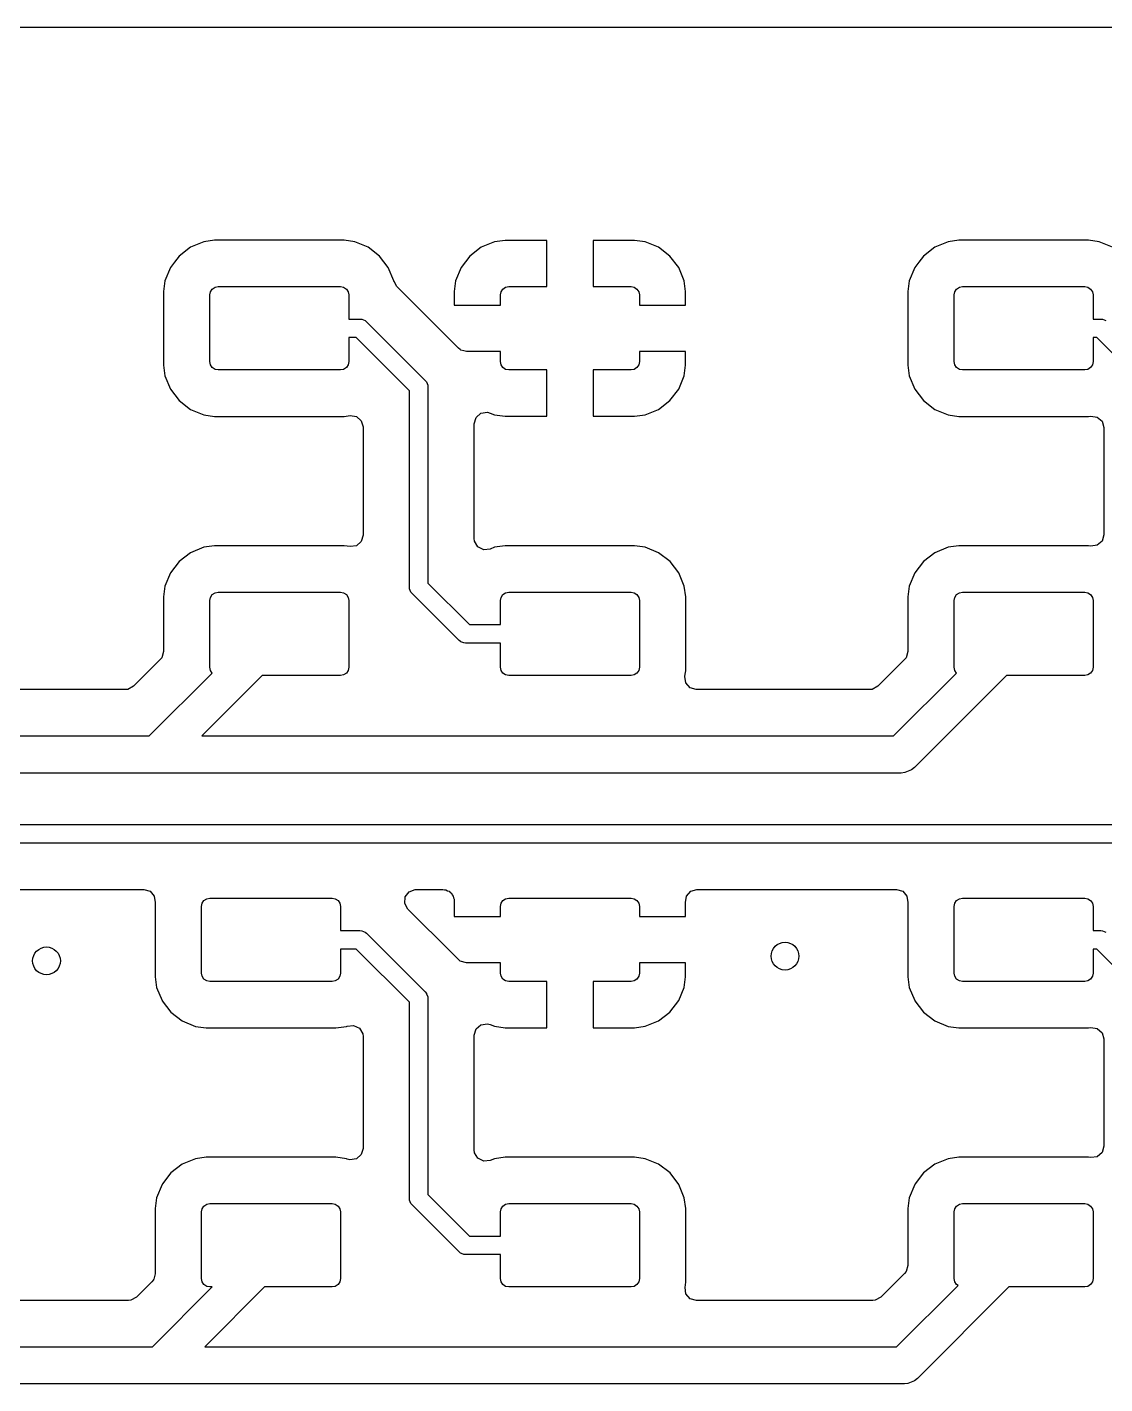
# Model space of a CAD drawing. Header units: millimetres. Extents: x 69 to 174, y -160 to -92.
# Drawn here: x 84.61 to 96.25, y -106.68 to -92.03 of the extents above; entities that cross this region are included whole.
import ezdxf

# ---------------------------------------------------------------- set-up
doc = ezdxf.new("R2010")
doc.units = ezdxf.units.MM
doc.layers.add('Front', color=13, linetype='CONTINUOUS', true_color=0xc83434)

msp = doc.modelspace()

# ---------------------------------------------------------------- linework, layer by layer
at = {"layer": 'Front', "linetype": 'CONTINUOUS'}
for p, q in [((70.235092, -92.0289), (172.534908, -92.0289)), ((86.518848, -94.346699), (86.375205, -94.406198)), ((86.518857, -94.346696), (86.518848, -94.346699)), ((86.634296, -94.3315), (86.518857, -94.346696)), ((88.031701, -94.3315), (86.634296, -94.3315)), ((88.147149, -94.346698), (88.031701, -94.3315)), ((88.147151, -94.346699), (88.147149, -94.346698)), ((88.290794, -94.406198), (88.147151, -94.346699)), ((89.656975, -94.347187), (89.513458, -94.406633)), ((89.65698, -94.347185), (89.656975, -94.347187)), ((89.772329, -94.332), (89.65698, -94.347185)), ((90.221, -94.332), (89.772329, -94.332)), ((90.221, -94.832), (90.221, -94.332)), ((91.169671, -94.332), (90.721, -94.332)), ((90.721, -94.332), (90.721, -94.832)), ((91.285019, -94.347185), (91.169671, -94.332)), ((91.285024, -94.347187), (91.285019, -94.347185)), ((91.428541, -94.406633), (91.285024, -94.347187)), ((94.556848, -94.346699), (94.413205, -94.406198)), ((94.556857, -94.346696), (94.556848, -94.346699)), ((94.672296, -94.3315), (94.556857, -94.346696)), ((96.069701, -94.3315), (94.672296, -94.3315)), ((96.185149, -94.346698), (96.069701, -94.3315)), ((96.185151, -94.346699), (96.185149, -94.346698)), ((96.328794, -94.406198), (96.185151, -94.346699)), ((86.251851, -94.500851), (86.200046, -94.568365)), ((86.375202, -94.4062), (86.251851, -94.500851)), ((86.375205, -94.406198), (86.375202, -94.406199)), ((86.375202, -94.406199), (86.375202, -94.4062)), ((88.290798, -94.4062), (88.290794, -94.406198)), ((88.414149, -94.500851), (88.290798, -94.4062)), ((88.5088, -94.624202), (88.414149, -94.500851)), ((89.390207, -94.501207), (89.295633, -94.624457)), ((89.513457, -94.406633), (89.390207, -94.501207)), ((89.513458, -94.406633), (89.513457, -94.406633)), ((91.551792, -94.501207), (91.428541, -94.406633)), ((91.646366, -94.624457), (91.551792, -94.501207)), ((94.289851, -94.500851), (94.238046, -94.568365)), ((94.413202, -94.4062), (94.289851, -94.500851)), ((94.413205, -94.406198), (94.413202, -94.406199)), ((94.413202, -94.406199), (94.413202, -94.4062)), ((86.157198, -94.624205), (86.097699, -94.767848)), ((86.200046, -94.568365), (86.157198, -94.624205)), ((88.568301, -94.767849), (88.5088, -94.624202)), ((89.295633, -94.624458), (89.236187, -94.767975)), ((89.295633, -94.624457), (89.295633, -94.624458)), ((91.646366, -94.624458), (91.646366, -94.624457)), ((91.705812, -94.767975), (91.646366, -94.624458)), ((94.195198, -94.624205), (94.135699, -94.767848)), ((94.238046, -94.568365), (94.195198, -94.624205)), ((86.097698, -94.76785), (86.0825, -94.883298)), ((86.097699, -94.767848), (86.097698, -94.76785)), ((88.568301, -94.76785), (88.568301, -94.767849)), ((88.570406, -94.775705), (88.568301, -94.76785)), ((88.571746, -94.775345), (88.570406, -94.775705)), ((88.602564, -94.831783), (88.571746, -94.775345)), ((89.236185, -94.76798), (89.221, -94.883329)), ((89.236187, -94.767975), (89.236185, -94.76798)), ((91.705814, -94.76798), (91.705812, -94.767975)), ((91.721, -94.883329), (91.705814, -94.76798)), ((94.135698, -94.76785), (94.1205, -94.883298)), ((94.135699, -94.767848), (94.135698, -94.76785)), ((86.0825, -94.883298), (86.0825, -95.680703)), ((86.583, -94.922), (86.589851, -94.887558)), ((86.583, -95.642), (86.583, -94.922)), ((86.589851, -94.887558), (86.60936, -94.85836)), ((86.60936, -94.85836), (86.638558, -94.838851)), ((86.638558, -94.838851), (86.673, -94.832)), ((86.673, -94.832), (87.993, -94.832)), ((87.993, -94.832), (88.027442, -94.838851)), ((88.027442, -94.838851), (88.05664, -94.85836)), ((88.05664, -94.85836), (88.076149, -94.887558)), ((88.076149, -94.887558), (88.083, -94.922)), ((88.083, -94.922), (88.083, -95.182)), ((88.65411, -94.883329), (88.602564, -94.831783)), ((88.691133, -94.920352), (88.65411, -94.883329)), ((88.691135, -94.920355), (88.691133, -94.920352)), ((89.206258, -95.435478), (88.691135, -94.920355)), ((89.221, -94.883329), (89.221, -95.032)), ((89.721, -94.922), (89.727851, -94.887558)), ((89.721, -95.032), (89.721, -94.922)), ((89.727851, -94.887558), (89.74736, -94.85836)), ((89.74736, -94.85836), (89.776558, -94.838851)), ((89.776558, -94.838851), (89.811, -94.832)), ((89.811, -94.832), (90.221, -94.832)), ((90.721, -94.832), (91.131, -94.832)), ((91.131, -94.832), (91.165442, -94.838851)), ((91.165442, -94.838851), (91.19464, -94.85836)), ((91.19464, -94.85836), (91.214149, -94.887558)), ((91.214149, -94.887558), (91.221, -94.922)), ((91.221, -94.922), (91.221, -95.032)), ((91.721, -95.032), (91.721, -94.883329)), ((94.1205, -94.883298), (94.1205, -95.680703)), ((94.621, -94.922), (94.627851, -94.887558)), ((94.621, -95.642), (94.621, -94.922)), ((94.627851, -94.887558), (94.64736, -94.85836)), ((94.64736, -94.85836), (94.676558, -94.838851)), ((94.676558, -94.838851), (94.711, -94.832)), ((94.711, -94.832), (96.031, -94.832)), ((96.031, -94.832), (96.065442, -94.838851)), ((96.065442, -94.838851), (96.09464, -94.85836)), ((96.09464, -94.85836), (96.114149, -94.887558)), ((96.114149, -94.887558), (96.121, -94.922)), ((96.121, -94.922), (96.121, -95.182)), ((89.221, -95.032), (89.721, -95.032)), ((91.221, -95.032), (91.721, -95.032)), ((88.083, -95.182), (88.203545, -95.182)), ((88.203545, -95.182), (88.223054, -95.183921)), ((88.223054, -95.183921), (88.259102, -95.198853)), ((88.259102, -95.198853), (88.274256, -95.211289)), ((88.274256, -95.211289), (88.908255, -95.845289)), ((96.121, -95.182), (96.203545, -95.182)), ((96.203545, -95.182), (96.223054, -95.183921)), ((96.223054, -95.183921), (96.259102, -95.198853)), ((88.162123, -95.382), (88.083, -95.382)), ((88.083, -95.382), (88.083, -95.642)), ((88.737545, -95.957421), (88.162123, -95.382)), ((96.162123, -95.382), (96.121, -95.382)), ((96.121, -95.382), (96.121, -95.642)), ((96.737545, -95.957421), (96.162123, -95.382)), ((89.206261, -95.43548), (89.206258, -95.435478)), ((89.266467, -95.495686), (89.206261, -95.43548)), ((89.287104, -95.512315), (89.266467, -95.495686)), ((89.289699, -95.513077), (89.287104, -95.512315)), ((89.294717, -95.516833), (89.289699, -95.513077)), ((89.324706, -95.523356), (89.294717, -95.516833)), ((89.354143, -95.532), (89.324706, -95.523356)), ((89.721, -95.532), (89.354143, -95.532)), ((89.721, -95.642), (89.721, -95.532)), ((91.721, -95.532), (91.221, -95.532)), ((91.221, -95.532), (91.221, -95.642)), ((91.721, -95.68067), (91.721, -95.532)), ((86.0825, -95.680703), (86.097696, -95.796142)), ((86.589851, -95.676442), (86.583, -95.642)), ((86.60936, -95.70564), (86.589851, -95.676442)), ((88.076149, -95.676442), (88.05664, -95.70564)), ((88.083, -95.642), (88.076149, -95.676442)), ((89.727851, -95.676442), (89.721, -95.642)), ((89.74736, -95.70564), (89.727851, -95.676442)), ((91.214149, -95.676442), (91.19464, -95.70564)), ((91.221, -95.642), (91.214149, -95.676442)), ((91.705814, -95.796019), (91.721, -95.68067)), ((94.1205, -95.680703), (94.135696, -95.796142)), ((94.627851, -95.676442), (94.621, -95.642)), ((94.64736, -95.70564), (94.627851, -95.676442)), ((96.114149, -95.676442), (96.09464, -95.70564)), ((96.121, -95.642), (96.114149, -95.676442)), ((86.097696, -95.796142), (86.097699, -95.796151)), ((86.097699, -95.796151), (86.157093, -95.939541)), ((86.638558, -95.725149), (86.60936, -95.70564)), ((86.673, -95.732), (86.638558, -95.725149)), ((87.993, -95.732), (86.673, -95.732)), ((88.027442, -95.725149), (87.993, -95.732)), ((88.05664, -95.70564), (88.027442, -95.725149)), ((89.776558, -95.725149), (89.74736, -95.70564)), ((89.811, -95.732), (89.776558, -95.725149)), ((90.221, -95.732), (89.811, -95.732)), ((90.221, -96.232), (90.221, -95.732)), ((91.131, -95.732), (90.721, -95.732)), ((90.721, -95.732), (90.721, -96.232)), ((91.165442, -95.725149), (91.131, -95.732)), ((91.19464, -95.70564), (91.165442, -95.725149)), ((91.646366, -95.939541), (91.705812, -95.796024)), ((91.705812, -95.796024), (91.705814, -95.796019)), ((94.135696, -95.796142), (94.135699, -95.796151)), ((94.135699, -95.796151), (94.195093, -95.939541)), ((94.676558, -95.725149), (94.64736, -95.70564)), ((94.711, -95.732), (94.676558, -95.725149)), ((96.031, -95.732), (94.711, -95.732)), ((96.065442, -95.725149), (96.031, -95.732)), ((96.09464, -95.70564), (96.065442, -95.725149)), ((86.157093, -95.939541), (86.1572, -95.939798)), ((86.1572, -95.939798), (86.251851, -96.063149)), ((88.737545, -98.075), (88.737545, -95.957421)), ((88.908255, -95.845289), (88.920692, -95.860442)), ((88.920692, -95.860442), (88.920692, -95.860443)), ((88.920692, -95.860443), (88.935624, -95.896491)), ((88.935624, -95.896491), (88.937545, -95.916)), ((88.937545, -95.916), (88.937545, -98.033578)), ((91.551792, -96.062792), (91.646366, -95.939542)), ((91.646366, -95.939542), (91.646366, -95.939541)), ((94.195093, -95.939541), (94.1952, -95.939798)), ((94.1952, -95.939798), (94.289851, -96.063149)), ((86.251851, -96.063149), (86.375202, -96.1578)), ((91.428542, -96.157366), (91.551792, -96.062792)), ((94.289851, -96.063149), (94.413202, -96.1578)), ((86.375202, -96.1578), (86.518849, -96.217301)), ((86.518849, -96.217301), (86.634299, -96.2325)), ((86.634299, -96.2325), (88.0317, -96.232499)), ((88.0317, -96.232499), (88.096861, -96.223921)), ((88.096861, -96.223921), (88.165896, -96.234687)), ((88.165896, -96.234687), (88.218151, -96.281067)), ((89.438045, -96.311707), (89.45773, -96.244668)), ((89.45773, -96.244668), (89.510534, -96.198913)), ((89.510534, -96.198913), (89.579692, -96.188969)), ((89.579692, -96.188969), (89.609498, -96.197146)), ((89.609498, -96.197146), (89.656979, -96.216813)), ((89.656979, -96.216813), (89.65698, -96.216814)), ((89.65698, -96.216814), (89.772329, -96.232)), ((89.772329, -96.232), (90.221, -96.232)), ((90.721, -96.232), (91.169671, -96.232)), ((91.169671, -96.232), (91.285019, -96.216814)), ((91.285019, -96.216814), (91.285024, -96.216812)), ((91.285024, -96.216812), (91.428541, -96.157366)), ((91.428541, -96.157366), (91.428542, -96.157366)), ((94.413202, -96.1578), (94.556849, -96.217301)), ((94.556849, -96.217301), (94.672299, -96.2325)), ((94.672299, -96.2325), (96.0697, -96.232499)), ((96.0697, -96.232499), (96.096861, -96.228923)), ((96.096861, -96.228923), (96.165894, -96.239688)), ((96.165894, -96.239688), (96.21815, -96.286067)), ((88.218151, -96.281067), (88.237045, -96.34686)), ((88.237045, -96.34686), (88.237045, -97.517139)), ((89.438045, -97.551751), (89.438045, -96.311707)), ((96.21815, -96.286067), (96.237045, -96.351862)), ((96.237045, -96.351862), (96.237045, -97.512136)), ((88.21736, -97.584178), (88.164556, -97.629933)), ((88.237045, -97.517139), (88.21736, -97.584178)), ((89.441896, -97.582416), (89.438045, -97.551751)), ((89.477548, -97.642505), (89.441896, -97.582416)), ((96.21736, -97.579175), (96.164556, -97.62493)), ((96.237045, -97.512136), (96.21736, -97.579175)), ((86.375202, -97.7062), (86.251851, -97.800851)), ((86.375205, -97.706198), (86.375202, -97.706199)), ((86.375202, -97.706199), (86.375202, -97.7062)), ((86.518848, -97.646699), (86.375205, -97.706198)), ((86.518857, -97.646696), (86.518848, -97.646699)), ((86.634296, -97.6315), (86.518857, -97.646696)), ((88.031701, -97.6315), (86.634296, -97.6315)), ((88.09686, -97.640078), (88.031701, -97.6315)), ((88.164556, -97.629933), (88.09686, -97.640078)), ((89.540027, -97.673781), (89.477548, -97.642505)), ((89.609496, -97.666313), (89.540027, -97.673781)), ((89.656849, -97.646699), (89.609496, -97.666313)), ((89.656857, -97.646696), (89.656849, -97.646699)), ((89.772296, -97.6315), (89.656857, -97.646696)), ((91.169701, -97.6315), (89.772296, -97.6315)), ((91.285149, -97.646698), (91.169701, -97.6315)), ((91.285151, -97.646699), (91.285149, -97.646698)), ((91.428794, -97.706198), (91.285151, -97.646699)), ((91.428798, -97.7062), (91.428794, -97.706198)), ((91.552149, -97.800851), (91.428798, -97.7062)), ((94.413202, -97.7062), (94.289851, -97.800851)), ((94.413205, -97.706198), (94.413202, -97.706199)), ((94.413202, -97.706199), (94.413202, -97.7062)), ((94.556848, -97.646699), (94.413205, -97.706198)), ((94.556857, -97.646696), (94.556848, -97.646699)), ((94.672296, -97.6315), (94.556857, -97.646696)), ((96.069704, -97.6315), (94.672296, -97.6315)), ((96.096862, -97.635075), (96.069704, -97.6315)), ((96.164556, -97.62493), (96.096862, -97.635075)), ((86.204099, -97.863083), (86.157198, -97.924205)), ((86.251851, -97.800851), (86.204099, -97.863083)), ((91.6468, -97.924202), (91.552149, -97.800851)), ((94.242099, -97.863083), (94.195198, -97.924205)), ((94.289851, -97.800851), (94.242099, -97.863083)), ((86.157198, -97.924205), (86.097699, -98.067848)), ((91.706301, -98.067849), (91.6468, -97.924202)), ((94.195198, -97.924205), (94.135699, -98.067848)), ((86.097698, -98.06785), (86.0825, -98.183298)), ((86.097699, -98.067848), (86.097698, -98.06785)), ((86.589851, -98.187558), (86.60936, -98.15836)), ((86.60936, -98.15836), (86.638558, -98.138851)), ((86.638558, -98.138851), (86.673, -98.132)), ((86.673, -98.132), (87.993, -98.132)), ((87.993, -98.132), (88.027442, -98.138851)), ((88.027442, -98.138851), (88.05664, -98.15836)), ((88.05664, -98.15836), (88.076149, -98.187558)), ((88.739466, -98.094509), (88.737545, -98.075)), ((88.754398, -98.130557), (88.739466, -98.094509)), ((88.766834, -98.145711), (88.754398, -98.130557)), ((89.273834, -98.65271), (88.766834, -98.145711)), ((88.937545, -98.033578), (89.385966, -98.482)), ((89.727851, -98.187558), (89.74736, -98.15836)), ((89.74736, -98.15836), (89.776558, -98.138851)), ((89.776558, -98.138851), (89.811, -98.132)), ((89.811, -98.132), (91.131, -98.132)), ((91.131, -98.132), (91.165442, -98.138851)), ((91.165442, -98.138851), (91.19464, -98.15836)), ((91.19464, -98.15836), (91.214149, -98.187558)), ((91.706301, -98.06785), (91.706301, -98.067849)), ((91.706303, -98.067857), (91.706301, -98.06785)), ((91.721499, -98.183296), (91.706303, -98.067857)), ((94.135698, -98.06785), (94.1205, -98.183298)), ((94.135699, -98.067848), (94.135698, -98.06785)), ((94.627851, -98.187558), (94.64736, -98.15836)), ((94.64736, -98.15836), (94.676558, -98.138851)), ((94.676558, -98.138851), (94.711, -98.132)), ((94.711, -98.132), (96.031, -98.132)), ((96.031, -98.132), (96.065442, -98.138851)), ((96.065442, -98.138851), (96.09464, -98.15836)), ((96.09464, -98.15836), (96.114149, -98.187558)), ((86.0825, -98.183298), (86.0825, -98.772025)), ((86.583, -98.222), (86.589851, -98.187558)), ((86.583, -98.942), (86.583, -98.222)), ((88.076149, -98.187558), (88.083, -98.222)), ((88.083, -98.222), (88.083, -98.942)), ((89.721, -98.222), (89.727851, -98.187558)), ((89.721, -98.482), (89.721, -98.222)), ((91.214149, -98.187558), (91.221, -98.222)), ((91.221, -98.222), (91.221, -98.942)), ((91.721499, -98.183298), (91.721499, -98.183296)), ((91.721499, -98.1833), (91.721499, -98.183298)), ((91.7215, -98.980701), (91.721499, -98.1833)), ((94.1205, -98.183298), (94.1205, -98.772025)), ((94.621, -98.222), (94.627851, -98.187558)), ((94.621, -98.942), (94.621, -98.222)), ((96.114149, -98.187558), (96.121, -98.222)), ((96.121, -98.222), (96.121, -98.942)), ((89.385966, -98.482), (89.721, -98.482)), ((89.288987, -98.665147), (89.273834, -98.65271)), ((89.293082, -98.666843), (89.288987, -98.665147)), ((89.325036, -98.680079), (89.293082, -98.666843)), ((89.344545, -98.682), (89.325036, -98.680079)), ((89.721, -98.682), (89.344545, -98.682)), ((89.721, -98.942), (89.721, -98.682)), ((86.046181, -98.859706), (85.757907, -99.147981)), ((86.062815, -98.839064), (86.046181, -98.859706)), ((86.0825, -98.772025), (86.062815, -98.839064)), ((94.084181, -98.859706), (93.795907, -99.147981)), ((94.100815, -98.839064), (94.084181, -98.859706)), ((94.1205, -98.772025), (94.100815, -98.839064)), ((85.928903, -99.6848), (86.60884, -99.004862)), ((87.147388, -99.032), (86.494587, -99.6848)), ((86.589851, -98.976442), (86.583, -98.942)), ((86.60884, -99.004862), (86.589851, -98.976442)), ((87.993, -99.032), (87.147388, -99.032)), ((88.027442, -99.025149), (87.993, -99.032)), ((88.05664, -99.00564), (88.027442, -99.025149)), ((88.076149, -98.976442), (88.05664, -99.00564)), ((88.083, -98.942), (88.076149, -98.976442)), ((89.727851, -98.976442), (89.721, -98.942)), ((89.74736, -99.00564), (89.727851, -98.976442)), ((89.776558, -99.025149), (89.74736, -99.00564)), ((89.811, -99.032), (89.776558, -99.025149)), ((91.131, -99.032), (89.811, -99.032)), ((91.165442, -99.025149), (91.131, -99.032)), ((91.19464, -99.00564), (91.165442, -99.025149)), ((91.214149, -98.976442), (91.19464, -99.00564)), ((91.221, -98.942), (91.214149, -98.976442)), ((91.713152, -99.044116), (91.71686, -99.015945)), ((91.723297, -99.111811), (91.713152, -99.044116)), ((91.71686, -99.015945), (91.7215, -98.980701)), ((93.966903, -99.6848), (94.64684, -99.004862)), ((95.185388, -99.032), (94.191166, -100.026221)), ((94.627851, -98.976442), (94.621, -98.942)), ((94.64684, -99.004862), (94.627851, -98.976442)), ((96.031, -99.032), (95.185388, -99.032)), ((96.065442, -99.025149), (96.031, -99.032)), ((96.09464, -99.00564), (96.065442, -99.025149)), ((96.114149, -98.976442), (96.09464, -99.00564)), ((96.121, -98.942), (96.114149, -98.976442)), ((85.670226, -99.1843), (83.798091, -99.1843)), ((85.696584, -99.181466), (85.670226, -99.1843)), ((85.757907, -99.147981), (85.696584, -99.181466)), ((91.769052, -99.164615), (91.723297, -99.111811)), ((91.836091, -99.1843), (91.769052, -99.164615)), ((93.708226, -99.1843), (91.836091, -99.1843)), ((93.734584, -99.181466), (93.708226, -99.1843)), ((93.795907, -99.147981), (93.734584, -99.181466)), ((82.837966, -99.6848), (85.928903, -99.6848)), ((86.494587, -99.6848), (93.966903, -99.6848)), ((94.088763, -100.080957), (94.049745, -100.0848)), ((94.160859, -100.051094), (94.088763, -100.080957)), ((94.191166, -100.026221), (94.160859, -100.051094)), ((86.011745, -100.0848), (78.068945, -100.0848)), ((94.049745, -100.0848), (86.011745, -100.0848)), ((77.560945, -100.642), (98.753923, -100.642)), ((98.795345, -100.842), (77.602367, -100.842)), ((83.715328, -101.3425), (85.870168, -101.3425)), ((85.870168, -101.3425), (85.937207, -101.362185)), ((85.937207, -101.362185), (85.982962, -101.414989)), ((88.69246, -101.423166), (88.734332, -101.367233)), ((88.734332, -101.367233), (88.799796, -101.342816)), ((88.799796, -101.342816), (88.808642, -101.3425)), ((88.808642, -101.3425), (89.098672, -101.3425)), ((89.098672, -101.3425), (89.115081, -101.347318)), ((89.115081, -101.347318), (89.132183, -101.347114)), ((89.132183, -101.347114), (89.147911, -101.356958)), ((89.147911, -101.356958), (89.165711, -101.362185)), ((89.165711, -101.362185), (89.176908, -101.375107)), ((89.176908, -101.375107), (89.191408, -101.384183)), ((89.191408, -101.384183), (89.199317, -101.400968)), ((89.199317, -101.400968), (89.211466, -101.414989)), ((91.731157, -101.413645), (91.77754, -101.361391)), ((91.77754, -101.361391), (91.843328, -101.3425)), ((91.843328, -101.3425), (93.998168, -101.3425)), ((93.998168, -101.3425), (94.065207, -101.362185)), ((94.065207, -101.362185), (94.110962, -101.414989)), ((85.982962, -101.414989), (85.993108, -101.48268)), ((85.993108, -101.48268), (85.9925, -101.487299)), ((85.9925, -101.487299), (85.9925, -102.284703)), ((86.493, -101.526), (86.499851, -101.491558)), ((86.493, -102.246), (86.493, -101.526)), ((86.499851, -101.491558), (86.51936, -101.46236)), ((86.51936, -101.46236), (86.548558, -101.442851)), ((86.548558, -101.442851), (86.583, -101.436)), ((86.583, -101.436), (87.903, -101.436)), ((87.903, -101.436), (87.937442, -101.442851)), ((87.937442, -101.442851), (87.96664, -101.46236)), ((87.96664, -101.46236), (87.986149, -101.491558)), ((87.986149, -101.491558), (87.993, -101.526)), ((87.993, -101.526), (87.993, -101.786)), ((88.687476, -101.492858), (88.69246, -101.423166)), ((88.720961, -101.554181), (88.687476, -101.492858)), ((89.211466, -101.414989), (89.214051, -101.432238)), ((89.214051, -101.432238), (89.22119, -101.447388)), ((89.221612, -101.482679), (89.221, -101.487329)), ((89.221, -101.487329), (89.221, -101.636)), ((89.22119, -101.447388), (89.221612, -101.482679)), ((89.721, -101.526), (89.727851, -101.491558)), ((89.721, -101.636), (89.721, -101.526)), ((89.727851, -101.491558), (89.74736, -101.46236)), ((89.74736, -101.46236), (89.776558, -101.442851)), ((89.776558, -101.442851), (89.811, -101.436)), ((89.811, -101.436), (91.131, -101.436)), ((91.131, -101.436), (91.165442, -101.442851)), ((91.165442, -101.442851), (91.19464, -101.46236)), ((91.19464, -101.46236), (91.214149, -101.491558)), ((91.214149, -101.491558), (91.221, -101.526)), ((91.221, -101.526), (91.221, -101.636)), ((91.720388, -101.482679), (91.731157, -101.413645)), ((91.721, -101.487329), (91.720388, -101.482679)), ((91.721, -101.636), (91.721, -101.487329)), ((94.110962, -101.414989), (94.121108, -101.48268)), ((94.121108, -101.48268), (94.1205, -101.487299)), ((94.1205, -101.487299), (94.1205, -102.284703)), ((94.621, -101.526), (94.627851, -101.491558)), ((94.621, -102.246), (94.621, -101.526)), ((94.627851, -101.491558), (94.64736, -101.46236)), ((94.64736, -101.46236), (94.676558, -101.442851)), ((94.676558, -101.442851), (94.711, -101.436)), ((94.711, -101.436), (96.031, -101.436)), ((96.031, -101.436), (96.065442, -101.442851)), ((96.065442, -101.442851), (96.09464, -101.46236)), ((96.09464, -101.46236), (96.114149, -101.491558)), ((96.114149, -101.491558), (96.121, -101.526)), ((96.121, -101.526), (96.121, -101.786)), ((89.201919, -102.035139), (88.720961, -101.554181)), ((89.221, -101.636), (89.721, -101.636)), ((91.221, -101.636), (91.721, -101.636)), ((87.993, -101.786), (88.203545, -101.786)), ((88.203545, -101.786), (88.223054, -101.787921)), ((88.223054, -101.787921), (88.259102, -101.802853)), ((88.259102, -101.802853), (88.274256, -101.815289)), ((88.274256, -101.815289), (88.908255, -102.449289)), ((96.121, -101.786), (96.203545, -101.786)), ((96.203545, -101.786), (96.223054, -101.787921)), ((96.223054, -101.787921), (96.259102, -101.802853)), ((88.162123, -101.986), (87.993, -101.986)), ((87.993, -101.986), (87.993, -102.246)), ((88.737545, -102.561421), (88.162123, -101.986)), ((96.162123, -101.986), (96.121, -101.986)), ((96.121, -101.986), (96.121, -102.246)), ((96.737545, -102.561421), (96.162123, -101.986)), ((89.20193, -102.035149), (89.201919, -102.035139)), ((89.20626, -102.039479), (89.20193, -102.035149)), ((89.206261, -102.03948), (89.20626, -102.039479)), ((89.266466, -102.099685), (89.206261, -102.03948)), ((89.287104, -102.116315), (89.266466, -102.099685)), ((89.354143, -102.136), (89.287104, -102.116315)), ((86.499851, -102.280442), (86.493, -102.246)), ((86.51936, -102.30964), (86.499851, -102.280442)), ((87.986149, -102.280442), (87.96664, -102.30964)), ((87.993, -102.246), (87.986149, -102.280442)), ((89.721, -102.136), (89.354143, -102.136)), ((89.721, -102.246), (89.721, -102.136)), ((89.727851, -102.280442), (89.721, -102.246)), ((89.74736, -102.30964), (89.727851, -102.280442)), ((91.214149, -102.280442), (91.19464, -102.30964)), ((91.221, -102.246), (91.214149, -102.280442)), ((91.721, -102.136), (91.221, -102.136)), ((91.221, -102.136), (91.221, -102.246)), ((91.721, -102.28467), (91.721, -102.136)), ((94.627851, -102.280442), (94.621, -102.246)), ((94.64736, -102.30964), (94.627851, -102.280442)), ((96.114149, -102.280442), (96.09464, -102.30964)), ((96.121, -102.246), (96.114149, -102.280442)), ((85.9925, -102.284703), (86.007696, -102.400142)), ((86.007696, -102.400142), (86.007699, -102.400151)), ((86.007699, -102.400151), (86.067093, -102.543541)), ((86.548558, -102.329149), (86.51936, -102.30964)), ((86.583, -102.336), (86.548558, -102.329149)), ((87.903, -102.336), (86.583, -102.336)), ((87.937442, -102.329149), (87.903, -102.336)), ((87.96664, -102.30964), (87.937442, -102.329149)), ((89.776558, -102.329149), (89.74736, -102.30964)), ((89.811, -102.336), (89.776558, -102.329149)), ((90.221, -102.336), (89.811, -102.336)), ((90.221, -102.836), (90.221, -102.336)), ((91.131, -102.336), (90.721, -102.336)), ((90.721, -102.336), (90.721, -102.836)), ((91.165442, -102.329149), (91.131, -102.336)), ((91.19464, -102.30964), (91.165442, -102.329149)), ((91.646366, -102.543541), (91.705812, -102.400024)), ((91.705812, -102.400024), (91.705814, -102.400019)), ((91.705814, -102.400019), (91.721, -102.28467)), ((94.1205, -102.284703), (94.135696, -102.400142)), ((94.135696, -102.400142), (94.135699, -102.400151)), ((94.135699, -102.400151), (94.195093, -102.543541)), ((94.676558, -102.329149), (94.64736, -102.30964)), ((94.711, -102.336), (94.676558, -102.329149)), ((96.031, -102.336), (94.711, -102.336)), ((96.065442, -102.329149), (96.031, -102.336)), ((96.09464, -102.30964), (96.065442, -102.329149)), ((86.067093, -102.543541), (86.0672, -102.543798)), ((86.0672, -102.543798), (86.161851, -102.667149)), ((88.737545, -104.679), (88.737545, -102.561421)), ((88.908255, -102.449289), (88.920692, -102.464442)), ((88.920692, -102.464442), (88.922746, -102.469402)), ((88.922746, -102.469402), (88.935624, -102.500491)), ((88.935624, -102.500491), (88.937545, -102.52)), ((88.937545, -102.52), (88.937545, -104.637578)), ((91.551792, -102.666792), (91.646366, -102.543542)), ((91.646366, -102.543542), (91.646366, -102.543541)), ((94.195093, -102.543541), (94.1952, -102.543798)), ((94.1952, -102.543798), (94.289851, -102.667149)), ((86.161851, -102.667149), (86.285202, -102.7618)), ((91.428542, -102.761366), (91.551792, -102.666792)), ((94.289851, -102.667149), (94.413202, -102.7618)), ((86.285202, -102.7618), (86.428849, -102.821301)), ((86.428849, -102.821301), (86.544299, -102.8365)), ((86.544299, -102.8365), (87.9417, -102.836499)), ((87.9417, -102.836499), (87.941703, -102.836499)), ((87.941703, -102.836499), (88.057142, -102.821303)), ((88.057142, -102.821303), (88.057146, -102.821301)), ((88.057146, -102.821301), (88.057151, -102.821301)), ((88.057151, -102.821301), (88.065591, -102.817804)), ((88.065591, -102.817804), (88.13506, -102.810335)), ((88.13506, -102.810335), (88.197539, -102.841609)), ((88.197539, -102.841609), (88.233193, -102.901697)), ((89.438045, -102.915707), (89.45773, -102.848668)), ((89.45773, -102.848668), (89.510534, -102.802913)), ((89.510534, -102.802913), (89.579692, -102.792969)), ((89.579692, -102.792969), (89.609498, -102.801146)), ((89.609498, -102.801146), (89.656979, -102.820813)), ((89.656979, -102.820813), (89.65698, -102.820814)), ((89.65698, -102.820814), (89.772329, -102.836)), ((89.772329, -102.836), (90.221, -102.836)), ((90.721, -102.836), (91.169671, -102.836)), ((91.169671, -102.836), (91.285019, -102.820814)), ((91.285019, -102.820814), (91.285024, -102.820812)), ((91.285024, -102.820812), (91.428541, -102.761366)), ((91.428541, -102.761366), (91.428542, -102.761366)), ((94.413202, -102.7618), (94.556849, -102.821301)), ((94.556849, -102.821301), (94.672299, -102.8365)), ((94.672299, -102.8365), (96.0697, -102.836499)), ((96.0697, -102.836499), (96.096861, -102.832923)), ((96.096861, -102.832923), (96.165894, -102.843688)), ((96.165894, -102.843688), (96.21815, -102.890067)), ((88.233193, -102.901697), (88.237045, -102.932365)), ((88.237045, -102.932365), (88.237045, -104.139634)), ((89.438045, -104.155751), (89.438045, -102.915707)), ((96.21815, -102.890067), (96.237045, -102.955862)), ((96.237045, -102.955862), (96.237045, -104.116136)), ((88.237045, -104.139634), (88.21736, -104.206673)), ((89.441896, -104.186416), (89.438045, -104.155751)), ((96.21736, -104.183175), (96.164556, -104.22893)), ((96.237045, -104.116136), (96.21736, -104.183175)), ((86.285202, -104.3102), (86.161851, -104.404851)), ((86.285205, -104.310198), (86.285202, -104.310199)), ((86.285202, -104.310199), (86.285202, -104.3102)), ((86.428848, -104.250699), (86.285205, -104.310198)), ((86.428857, -104.250696), (86.428848, -104.250699)), ((86.544296, -104.2355), (86.428857, -104.250696)), ((87.941701, -104.2355), (86.544296, -104.2355)), ((88.057149, -104.250698), (87.941701, -104.2355)), ((88.057154, -104.2507), (88.057149, -104.250698)), ((88.065597, -104.254197), (88.057154, -104.2507)), ((88.095398, -104.262372), (88.065597, -104.254197)), ((88.164556, -104.252428), (88.095398, -104.262372)), ((88.21736, -104.206673), (88.164556, -104.252428)), ((89.477548, -104.246505), (89.441896, -104.186416)), ((89.540027, -104.277781), (89.477548, -104.246505)), ((89.609496, -104.270313), (89.540027, -104.277781)), ((89.656849, -104.250699), (89.609496, -104.270313)), ((89.656857, -104.250696), (89.656849, -104.250699)), ((89.772296, -104.2355), (89.656857, -104.250696)), ((91.169701, -104.2355), (89.772296, -104.2355)), ((91.285149, -104.250698), (91.169701, -104.2355)), ((91.285151, -104.250699), (91.285149, -104.250698)), ((91.428794, -104.310198), (91.285151, -104.250699)), ((91.428798, -104.3102), (91.428794, -104.310198)), ((91.552149, -104.404851), (91.428798, -104.3102)), ((94.413202, -104.3102), (94.289851, -104.404851)), ((94.413205, -104.310198), (94.413202, -104.310199)), ((94.413202, -104.310199), (94.413202, -104.3102)), ((94.556848, -104.250699), (94.413205, -104.310198)), ((94.556857, -104.250696), (94.556848, -104.250699)), ((94.672296, -104.2355), (94.556857, -104.250696)), ((96.069704, -104.2355), (94.672296, -104.2355)), ((96.096862, -104.239075), (96.069704, -104.2355)), ((96.164556, -104.22893), (96.096862, -104.239075)), ((86.161851, -104.404851), (86.070765, -104.523557)), ((91.6468, -104.528202), (91.552149, -104.404851)), ((94.289851, -104.404851), (94.198765, -104.523557)), ((86.067198, -104.528205), (86.007699, -104.671848)), ((86.070765, -104.523557), (86.067198, -104.528205)), ((91.706301, -104.671849), (91.6468, -104.528202)), ((94.195198, -104.528205), (94.135699, -104.671848)), ((94.198765, -104.523557), (94.195198, -104.528205)), ((86.007698, -104.67185), (85.9925, -104.787298)), ((86.007699, -104.671848), (86.007698, -104.67185)), ((86.499851, -104.791558), (86.51936, -104.76236)), ((86.51936, -104.76236), (86.548558, -104.742851)), ((86.548558, -104.742851), (86.583, -104.736)), ((86.583, -104.736), (87.903, -104.736)), ((87.903, -104.736), (87.937442, -104.742851)), ((87.937442, -104.742851), (87.96664, -104.76236)), ((87.96664, -104.76236), (87.986149, -104.791558)), ((88.739466, -104.698509), (88.737545, -104.679)), ((88.754398, -104.734557), (88.739466, -104.698509)), ((88.766834, -104.749711), (88.754398, -104.734557)), ((89.273834, -105.25671), (88.766834, -104.749711)), ((88.937545, -104.637578), (89.385966, -105.086)), ((89.727851, -104.791558), (89.74736, -104.76236)), ((89.74736, -104.76236), (89.776558, -104.742851)), ((89.776558, -104.742851), (89.811, -104.736)), ((89.811, -104.736), (91.131, -104.736)), ((91.131, -104.736), (91.165442, -104.742851)), ((91.165442, -104.742851), (91.19464, -104.76236)), ((91.19464, -104.76236), (91.214149, -104.791558)), ((91.706301, -104.67185), (91.706301, -104.671849)), ((91.706303, -104.671857), (91.706301, -104.67185)), ((91.721499, -104.787296), (91.706303, -104.671857)), ((94.135698, -104.67185), (94.1205, -104.787298)), ((94.135699, -104.671848), (94.135698, -104.67185)), ((94.627851, -104.791558), (94.64736, -104.76236)), ((94.64736, -104.76236), (94.676558, -104.742851)), ((94.676558, -104.742851), (94.711, -104.736)), ((94.711, -104.736), (96.031, -104.736)), ((96.031, -104.736), (96.065442, -104.742851)), ((96.065442, -104.742851), (96.09464, -104.76236)), ((96.09464, -104.76236), (96.114149, -104.791558)), ((85.9925, -104.787298), (85.9925, -105.492425)), ((86.493, -104.826), (86.499851, -104.791558)), ((86.493, -105.546), (86.493, -104.826)), ((87.986149, -104.791558), (87.993, -104.826)), ((87.993, -104.826), (87.993, -105.546)), ((89.721, -104.826), (89.727851, -104.791558)), ((89.721, -105.086), (89.721, -104.826)), ((91.214149, -104.791558), (91.221, -104.826)), ((91.221, -104.826), (91.221, -105.546)), ((91.721499, -104.787298), (91.721499, -104.787296)), ((91.721499, -104.7873), (91.721499, -104.787298)), ((91.7215, -105.584701), (91.721499, -104.7873)), ((94.1205, -104.787298), (94.1205, -105.402425)), ((94.621, -104.826), (94.627851, -104.791558)), ((94.621, -105.546), (94.621, -104.826)), ((96.114149, -104.791558), (96.121, -104.826)), ((96.121, -104.826), (96.121, -105.546)), ((89.385966, -105.086), (89.721, -105.086)), ((89.288987, -105.269147), (89.273834, -105.25671)), ((89.299545, -105.27352), (89.288987, -105.269147)), ((89.325036, -105.284079), (89.299545, -105.27352)), ((89.344545, -105.286), (89.325036, -105.284079)), ((89.721, -105.286), (89.344545, -105.286)), ((89.721, -105.546), (89.721, -105.286)), ((85.9925, -105.492425), (85.983855, -105.521865)), ((94.084181, -105.490106), (93.828707, -105.745581)), ((94.100815, -105.469464), (94.084181, -105.490106)), ((94.1205, -105.402425), (94.100815, -105.469464)), ((85.956185, -105.580101), (85.790705, -105.745582)), ((85.972815, -105.559464), (85.956185, -105.580101)), ((85.961703, -106.2824), (86.608102, -105.636)), ((85.973577, -105.556867), (85.972815, -105.559464)), ((85.977332, -105.551852), (85.973577, -105.556867)), ((85.983855, -105.521865), (85.977332, -105.551852)), ((86.499851, -105.580442), (86.493, -105.546)), ((86.51936, -105.60964), (86.499851, -105.580442)), ((86.548558, -105.629149), (86.51936, -105.60964)), ((87.173788, -105.636), (86.527387, -106.2824)), ((86.583, -105.636), (86.548558, -105.629149)), ((86.608102, -105.636), (86.583, -105.636)), ((87.903, -105.636), (87.173788, -105.636)), ((87.937442, -105.629149), (87.903, -105.636)), ((87.96664, -105.60964), (87.937442, -105.629149)), ((87.986149, -105.580442), (87.96664, -105.60964)), ((87.993, -105.546), (87.986149, -105.580442)), ((89.727851, -105.580442), (89.721, -105.546)), ((89.74736, -105.60964), (89.727851, -105.580442)), ((89.776558, -105.629149), (89.74736, -105.60964)), ((89.811, -105.636), (89.776558, -105.629149)), ((91.131, -105.636), (89.811, -105.636)), ((91.165442, -105.629149), (91.131, -105.636)), ((91.19464, -105.60964), (91.165442, -105.629149)), ((91.214149, -105.580442), (91.19464, -105.60964)), ((91.221, -105.546), (91.214149, -105.580442)), ((91.713994, -105.641715), (91.7215, -105.584701)), ((91.724139, -105.709411), (91.713994, -105.641715)), ((93.999703, -106.2824), (94.662407, -105.619694)), ((95.211788, -105.636), (94.223966, -106.623821)), ((94.627851, -105.580442), (94.621, -105.546)), ((94.64736, -105.60964), (94.627851, -105.580442)), ((94.662407, -105.619694), (94.64736, -105.60964)), ((96.031, -105.636), (95.211788, -105.636)), ((96.065442, -105.629149), (96.031, -105.636)), ((96.09464, -105.60964), (96.065442, -105.629149)), ((96.114149, -105.580442), (96.09464, -105.60964)), ((96.121, -105.546), (96.114149, -105.580442)), ((85.703026, -105.7819), (83.708933, -105.7819)), ((85.729384, -105.779066), (85.703026, -105.7819)), ((85.790705, -105.745582), (85.729384, -105.779066)), ((91.769894, -105.762215), (91.724139, -105.709411)), ((91.836933, -105.7819), (91.769894, -105.762215)), ((93.741026, -105.7819), (91.836933, -105.7819)), ((93.767384, -105.779066), (93.741026, -105.7819)), ((93.828707, -105.745581), (93.767384, -105.779066)), ((78.469387, -106.2824), (85.961703, -106.2824)), ((86.527387, -106.2824), (93.999703, -106.2824)), ((94.193659, -106.648694), (94.121563, -106.678557)), ((94.223966, -106.623821), (94.193659, -106.648694)), ((86.044545, -106.6824), (72.128545, -106.6824)), ((94.082545, -106.6824), (86.044545, -106.6824)), ((94.121563, -106.678557), (94.082545, -106.6824))]:
    msp.add_line(p, q, dxfattribs=at)
at = {"layer": 'Front'}
for centre in [(84.8184, -102.1136), (92.794, -102.0628)]:
    msp.add_circle(centre, 0.15, dxfattribs=at)

doc.saveas('drawing.dxf')
